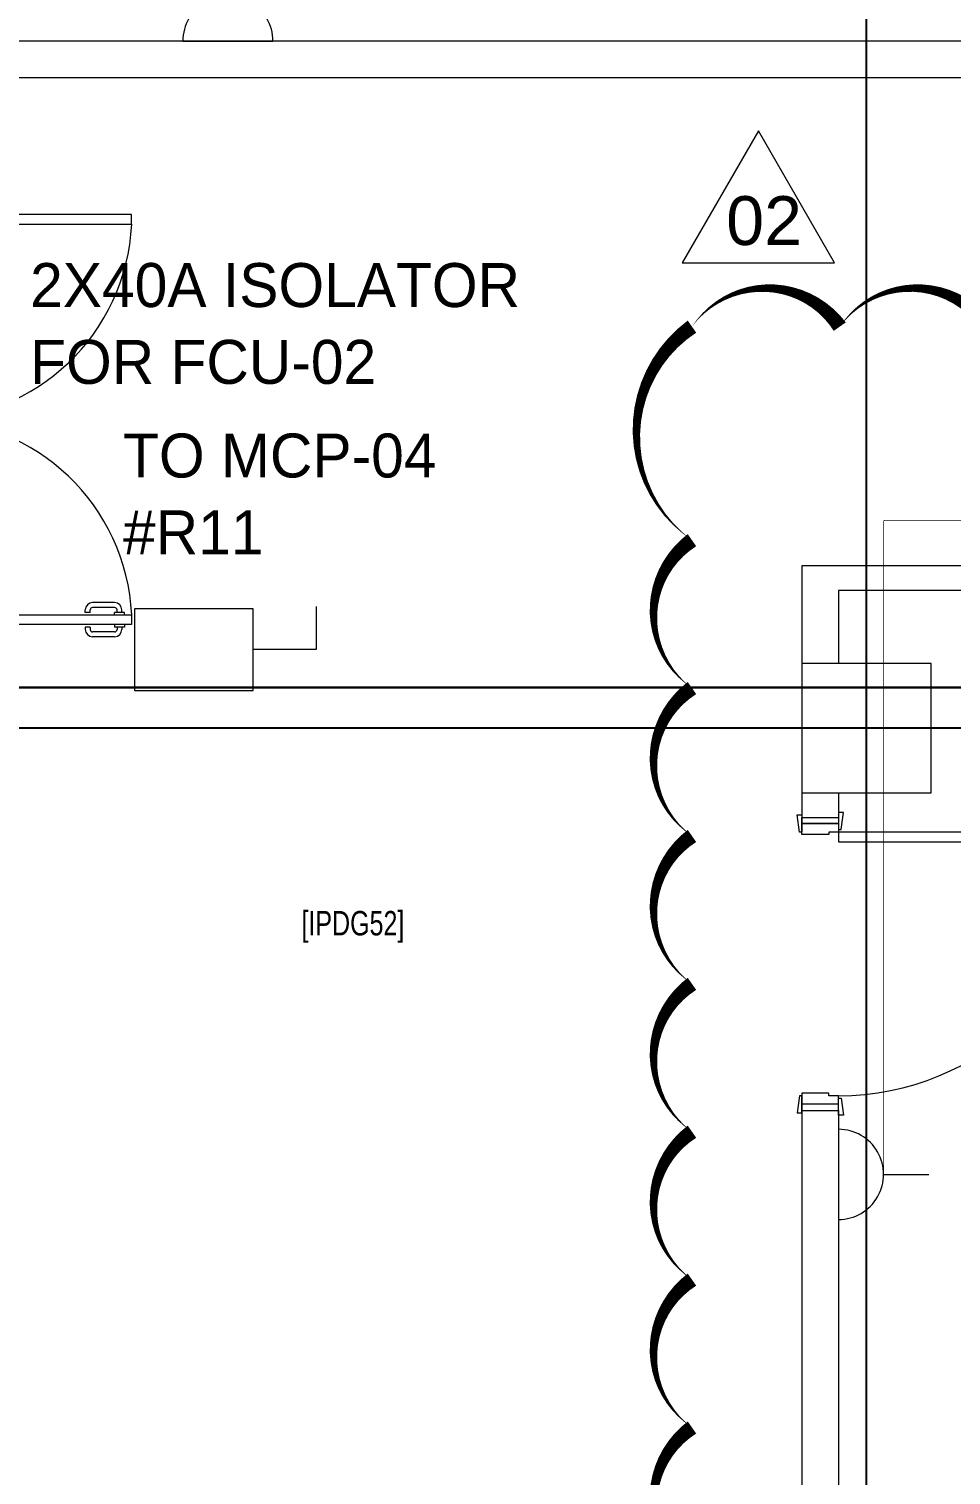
# Model space of a CAD drawing. Header units: metres. Extents: x 75097 to 220695, y -1557923 to -1361206.
# Drawn here: x 97182 to 100961, y -1451097 to -1445173 of the extents above; entities that cross this region are included whole.
import ezdxf

# ---------------------------------------------------------------- set-up
doc = ezdxf.new("R2010")
doc.units = ezdxf.units.M
doc.layers.get('0').update_dxf_attribs({"lineweight": 0})
for name, color, linetype, lineweight in [('A-100 - Copy$0$72_EGR_BASE_TEXT', 8, 'Continuous', 0), ('A-100 - Copy$0$Structure', 8, 'Continuous', 9), ('A-100 - Copy$0$Walls', 8, 'Continuous', 0), ('A-100 - Copy$0$Wooden Joinery', 8, 'Continuous', 0), ('E-LG', 245, 'Continuous', 30)]:
    doc.layers.add(name, color=color, linetype=linetype, lineweight=lineweight)
doc.layers.add('A-100 - Copy$0$axes', color=8, linetype='Continuous')
for name, color, linetype, lineweight, true_color in [('E-POWR', 7, 'Continuous', 9, 0x4e7e3e), ('E-POWR-IDEN _1-100_', 7, 'Continuous', 9, 0x4e7e3e), ('REV 01', 7, 'Continuous', 0, 0xe41b4d)]:
    doc.layers.add(name, color=color, linetype=linetype, lineweight=lineweight, true_color=true_color)
doc.styles.add('A-100 - Copy$0$X3G_ENTITY_2587EA', font='swisscl.ttf', dxfattribs={"height": 200})
doc.styles.add('Arial', font='arial.ttf', dxfattribs={"height": 245.883234})
doc.styles.add('Optima_5', font='', dxfattribs={"height": 3.001645})
doc.styles.get('Optima_5').set_extended_font_data('Optima')

# ---------------------------------------------------------------- blocks, each defined once
blk = doc.blocks.new('NORMAL SOCKET')
at = {"layer": 'E-POWR'}
for p, q in [((0, 307.7), (0, 615.4)), ((-307.7, 0), (307.7, 0))]:
    blk.add_line(p, q, dxfattribs=at)
blk.add_ellipse((0, 0), major_axis=(32.8, 305.9), ratio=1, start_param=4.81904, end_param=7.960633, dxfattribs=at)
blk = doc.blocks.new('GI-041_dwg__U120-3902841-GI-041')
at = {"layer": 'E-POWR', "flags": 128}
blk.add_lwpolyline([(-0.1145, 0), (0.1145, 0), (0.1145, 0.1572), (-0.1145, 0.1572)], close=True, dxfattribs=at)
blk.add_lwpolyline([(0.2354, 0.1613), (0.2354, 0.0786), (0.1145, 0.0786)], dxfattribs=at)
blk = doc.blocks.new('A-100 - Copy$0$A$C009F45C9')
at = {"layer": 'A-100 - Copy$0$Wooden Joinery'}
for p, q in [((844, -1650), (754, -1650)), ((724, -1690), (724, -1680)), ((744, -1690), (724, -1690)), ((744, -1690), (744, -1680)), ((844, -1670), (754, -1670)), ((884, -1690), (844, -1690)), ((844, -1700), (844, -1690)), ((854, -1690), (854, -1680)), ((874, -1690), (874, -1680)), ((884, -1700), (884, -1690)), ((724, -1750), (724, -1760)), ((744, -1750), (724, -1750)), ((744, -1750), (744, -1760)), ((844, -1770), (754, -1770)), ((844, -1740), (844, -1750)), ((884, -1750), (844, -1750)), ((854, -1750), (854, -1760)), ((874, -1750), (874, -1760)), ((884, -1740), (884, -1750)), ((844, -1790), (754, -1790))]:
    blk.add_line(p, q, dxfattribs=at)
for points in [[(-75, -60), (-85, -60), (-95, 10), (-75, 10)], [(75, -50), (85, -50), (95, 20), (75, 20)], [(75, -100), (914, -100), (914, -60), (75, -60)], [(75, -1700), (914, -1700), (914, -1740), (75, -1740)], [(75, -1700), (914, -1700), (914, -1740), (75, -1740)], [(-75, -1740), (-85, -1740), (-95, -1810), (-75, -1810)], [(75, -1750), (85, -1750), (95, -1820), (75, -1820)]]:
    blk.add_lwpolyline(points, close=True, dxfattribs=at)
for points in [[(75, -25), (-75, -25), (-75, 0), (75, 0), (75, -25)], [(75, -25), (75, -60), (35, -60), (35, -70), (-75, -70), (-75, -25), (75, -25)], [(75, -1775), (75, -1740), (35, -1740), (35, -1730), (-75, -1730), (-75, -1775), (75, -1775)], [(75, -1775), (-75, -1775), (-75, -1800), (75, -1800), (75, -1775)]]:
    blk.add_lwpolyline(points, dxfattribs=at)
for centre, radius, start, end in [((75, -60), 840, 270, 357.2706), ((75, -1740), 840, 2.7294, 90), ((754, -1680), 30, 90, 180), ((844, -1680), 30, 0, 90), ((754, -1680), 10, 90, 180), ((844, -1680), 10, 0, 90), ((754, -1760), 30, 180, 270), ((754, -1760), 10, 180, 270), ((844, -1760), 10, 270, 0), ((844, -1760), 30, 270, 0)]:
    blk.add_arc(centre, radius, start, end, dxfattribs=at)
blk = doc.blocks.new('A-100 - Copy')
at = {"layer": 'A-100 - Copy$0$axes'}
for p, q in [((100615.3, -1477297.4, 2.4), (100615.3, -1366691.8, 2.4)), ((181015.3, -1448037.7, 2.4), (83877.8, -1448037.7, 2.4))]:
    blk.add_line(p, q, dxfattribs=at)
at = {"layer": 'A-100 - Copy$0$Structure', "elevation": 2.4}
blk.add_lwpolyline([(100350.3, -1448302.7), (100880.3, -1448302.7), (100880.3, -1447772.7), (100350.3, -1447772.7)], close=True, dxfattribs=at)
at = {"layer": 'A-100 - Copy$0$Walls'}
for p, q in [((106200.3, -1447372.7, -23.7), (100350.3, -1447372.7, 2.4)), ((106200.3, -1447472.7, -23.7), (100500.3, -1447472.7, 1.7)), ((100350.3, -1448402.7, 2.4), (100500.3, -1448402.7, 2.4)), ((100350.3, -1449602.7, 2.4), (100500.3, -1449602.7, 2.4))]:
    blk.add_line(p, q, dxfattribs=at)
at = {"layer": 'A-100 - Copy$0$Walls', "elevation": 2.4}
for points in [[(106350.3, -1445222.7), (96614.3, -1445222.7), (96614.3, -1445872.9)], [(106200.3, -1445372.7), (96764.3, -1445372.7), (96764.3, -1445872.9)], [(100350.3, -1447372.7), (100350.3, -1447772.7)], [(100500.3, -1447472.7), (100500.3, -1447772.7)], [(100350.3, -1448302.7), (100350.3, -1448427.7)], [(100500.3, -1448302.7), (100500.3, -1448402.7)], [(100350.3, -1449602.7), (100350.3, -1451532)], [(100500.3, -1449602.7), (100500.3, -1454072.9)]]:
    blk.add_lwpolyline(points, dxfattribs=at)
at = {"layer": 'A-100 - Copy$0$Wooden Joinery', "elevation": 2.4}
for points in [[(100350.3, -1448462.7), (100340.3, -1448462.7), (100330.3, -1448392.7), (100350.3, -1448392.7)], [(100500.3, -1448452.7), (100510.3, -1448452.7), (100520.3, -1448382.7), (100500.3, -1448382.7)], [(100500.3, -1448502.7), (101579.6, -1448502.7), (101579.6, -1448462.7), (100500.3, -1448462.7)], [(100350.3, -1449542.7), (100340.3, -1449542.7), (100330.3, -1449612.7), (100350.3, -1449612.7)], [(100500.3, -1449552.7), (100510.3, -1449552.7), (100520.3, -1449622.7), (100500.3, -1449622.7)]]:
    blk.add_lwpolyline(points, close=True, dxfattribs=at)
for points in [[(100500.3, -1448427.7), (100350.3, -1448427.7), (100350.3, -1448402.7), (100500.3, -1448402.7), (100500.3, -1448427.7)], [(100500.3, -1448427.7), (100500.3, -1448462.7), (100460.3, -1448462.7), (100460.3, -1448472.7), (100350.3, -1448472.7), (100350.3, -1448427.7), (100500.3, -1448427.7)], [(100500.3, -1449577.7), (100500.3, -1449542.7), (100460.3, -1449542.7), (100460.3, -1449532.7), (100350.3, -1449532.7), (100350.3, -1449577.7)], [(100500.3, -1449577.7), (100350.3, -1449577.7), (100350.3, -1449602.7), (100500.3, -1449602.7)]]:
    blk.add_lwpolyline(points, dxfattribs=at)
at = {"layer": 'A-100 - Copy$0$Wooden Joinery'}
blk.add_arc((100500.3, -1448462.7, 2.4), 1080, 270, 357.87734, dxfattribs=at)
blk.add_blockref('A-100 - Copy$0$A$C009F45C9', (96689.3, -1445872.9, 2.4), dxfattribs=at)
at = {"layer": 'A-100 - Copy$0$72_EGR_BASE_TEXT', "insert": (98510, -1448786, 2.4), "char_height": 100, "attachment_point": 2, "style": 'A-100 - Copy$0$X3G_ENTITY_2587EA'}
blk.add_mtext('[IPDG52]', dxfattribs=at)

msp = doc.modelspace()

# ---------------------------------------------------------------- linework, layer by layer
at = {"layer": 'E-LG', "color": 1, "elevation": 2.4}
msp.add_lwpolyline([(88369.3, -1447772.7), (88427.3, -1447874.7), (89562.1, -1447874.7), (89607.1, -1447772.7), (89672.7, -1447870), (101624.4, -1447870), (102081.7, -1447372.7), (102137.9, -1447439.2), (103341.4, -1447439.2), (103450.9, -1447372.7), (103555, -1447431.7), (104711.5, -1447431.7), (104749.6, -1447372.7), (104791.5, -1447430.2), (105813.9, -1447430.2), (105889.4, -1447372.7), (105816.5, -1447539), (105106.5, -1447539), (105106.5, -1455735.7), (104706.5, -1456073.7)], dxfattribs=at)
at = {"layer": 'E-POWR', "const_width": 3}
msp.add_lwpolyline([(100684.9, -1449864.9), (100684.9, -1447190.8, -0.414213), (100689.9, -1447185.8), (103057, -1447185.8), (104426.2, -1447185.8), (105473.7, -1447185.8)], format="xyb", dxfattribs=at)

# ---------------------------------------------------------------- block references
at = {"color": 85, "xscale": 2127.341102341351, "yscale": 2127.341102341351, "zscale": 2127.341102341351}
msp.add_blockref('GI-041_dwg__U120-3902841-GI-041', (97858, -1447882.5), dxfattribs=at)
at = {"layer": 'E-POWR', "color": 85, "xscale": 0.6, "yscale": 0.6, "zscale": 0.6}
msp.add_blockref('NORMAL SOCKET', (97997.7, -1445222.7, 2.4), dxfattribs=at)
at = {"layer": 'E-POWR', "color": 85, "xscale": 0.6, "yscale": 0.6, "zscale": 0.6, "rotation": 270}
msp.add_blockref('NORMAL SOCKET', (100500.3, -1449864.9, 2.4), dxfattribs=at)

# ---------------------------------------------------------------- texts
at = {"layer": 'E-POWR-IDEN _1-100_', "width": 2475.925, "attachment_point": 1, "rotation": 360, "line_spacing_factor": 1.047943, "style": 'Optima_5'}
for s, insert, char_height in [('2X40A ISOLATOR\\PFOR FCU-02', (97187.2, -1446132.1), 180.099), ('TO MCP-04 \\P#R11', (97568, -1446830.3, 2.4), 180.1)]:
    msp.add_mtext(s, dxfattribs=dict(at, insert=insert, char_height=char_height))

# ---------------------------------------------------------------- next in the draw order: block references
msp.add_blockref('A-100 - Copy', (0, 0))

# ---------------------------------------------------------------- next in the draw order: linework, layer by layer
at = {"layer": 'REV 01'}
msp.add_lwpolyline([(100171.8, -1445590.6), (99860, -1446130.6), (100483.5, -1446130.6)], close=True, dxfattribs=at)
at = {"layer": 'REV 01', "elevation": 0}
msp.add_lwpolyline([(99899.5, -1451507.4, 0, 60.6, -0.520567), (99899.5, -1450901.6, 0, 60.6, -0.520567), (99899.5, -1450295.9, 0, 60.6, -0.520567), (99899.5, -1449690.1, 0, 60.6, -0.520567), (99899.5, -1449084.4, 0, 60.6, -0.520567), (99899.5, -1448478.6, 0, 60.6, -0.520567), (99899.5, -1447872.8, 0, 60.6, -0.520567), (99899.5, -1447267.1, 0, 60.6, -0.520567), (99899.5, -1446392.4, 0, 60.6, -0.520567), (100505.2, -1446392.4, 0, 60.6, -0.520567), (101111, -1446392.4, 0, 60.6, -0.520567)], format="xyseb", dxfattribs=at)

# ---------------------------------------------------------------- next in the draw order: texts
at = {"layer": 'REV 01', "insert": (100039.7, -1445858.1), "char_height": 200, "attachment_point": 1, "style": 'Arial'}
msp.add_mtext_dynamic_manual_height_columns('02', width=336.004, gutter_width=1229.4, heights=[0], dxfattribs=at)

doc.saveas('drawing.dxf')
